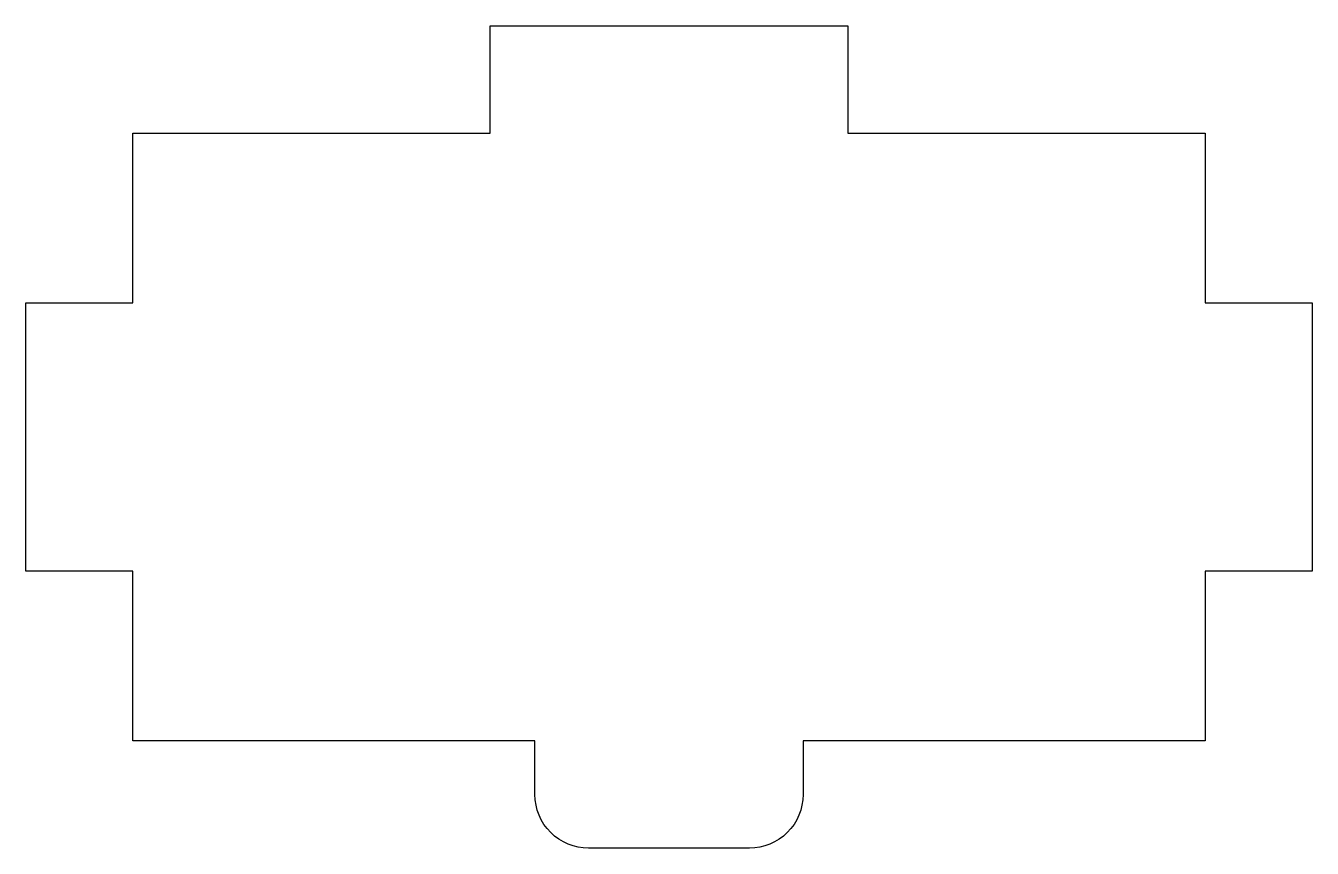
# Model space of a CAD drawing. Header units: millimetres. Extents: x -47.6 to 24.4, y 149.9 to 195.9.
import ezdxf

# ---------------------------------------------------------------- set-up
doc = ezdxf.new("R2010")
doc.units = ezdxf.units.MM
doc.layers.get('0').update_dxf_attribs({"linetype": 'CONTINUOUS'})

msp = doc.modelspace()

# ---------------------------------------------------------------- linework, layer by layer
msp.add_lwpolyline([(-4.054, 152.864, -0.414214), (-7.054, 149.864), (-16.054, 149.864, -0.414214), (-19.054, 152.864), (-19.054, 155.864), (-41.554, 155.864), (-41.554, 165.364), (-47.554, 165.364), (-47.554, 180.364), (-41.554, 180.364), (-41.554, 189.864), (-21.554, 189.864), (-21.554, 195.864), (-1.554, 195.864), (-1.554, 189.864), (18.446, 189.864), (18.446, 180.364), (24.446, 180.364), (24.446, 165.364), (18.446, 165.364), (18.446, 155.864), (-4.054, 155.864)], format="xyb", close=True)

doc.saveas('drawing.dxf')
